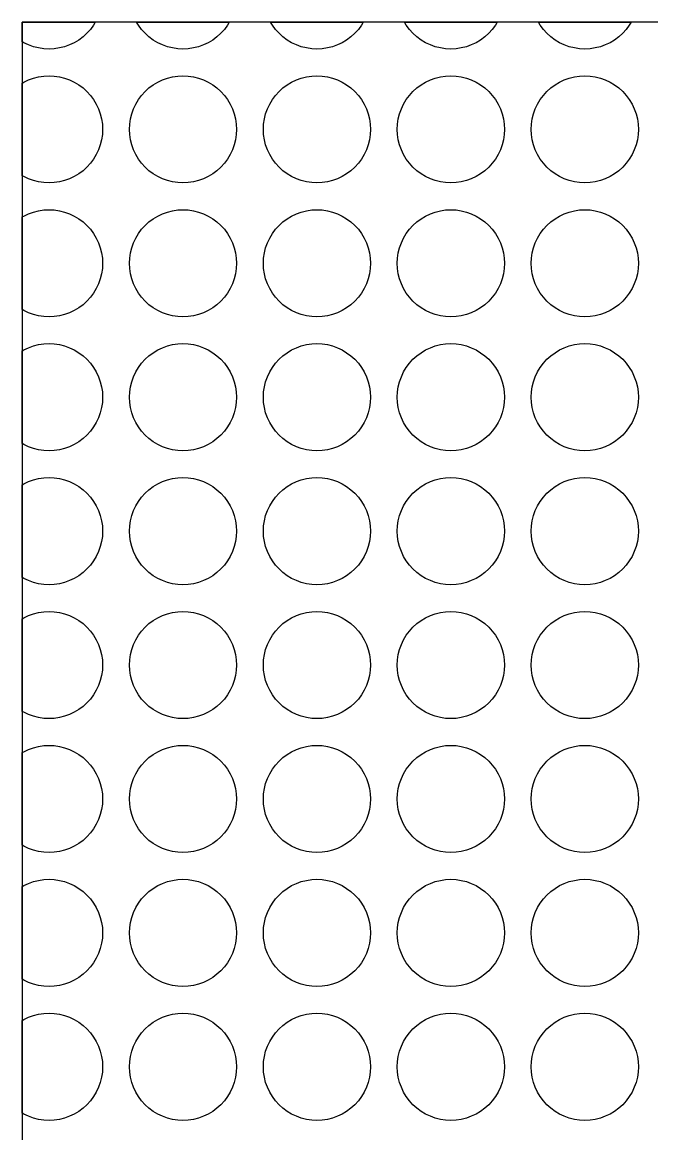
# Model space of a CAD drawing. Header units: millimetres. Extents: x 417.4 to 443.4, y -339.8 to -259.8.
# Drawn here: x 417.39 to 429.14, y -280.58 to -259.83 of the extents above; entities that cross this region are included whole.
import ezdxf

# ---------------------------------------------------------------- set-up
doc = ezdxf.new("R2010")
doc.units = ezdxf.units.MM
doc.layers.add('background', color=7, linetype='Continuous')
doc.layers.add('outline', color=3, linetype='Continuous')

msp = doc.modelspace()

# ---------------------------------------------------------------- linework, layer by layer
at = {"layer": 'background'}
for points in [[(417.387, -259.83), (418.751, -259.83), (418.718, -259.886), (418.66, -259.964), (418.594, -260.037), (418.521, -260.103), (418.442, -260.162), (418.358, -260.212), (418.269, -260.254), (418.177, -260.287), (418.082, -260.311), (417.985, -260.325), (417.887, -260.33), (417.789, -260.325), (417.692, -260.311), (417.596, -260.287), (417.504, -260.254), (417.415, -260.212), (417.387, -260.195)], [(421.251, -259.83), (421.218, -259.886), (421.16, -259.964), (421.094, -260.037), (421.021, -260.103), (420.942, -260.162), (420.858, -260.212), (420.769, -260.254), (420.677, -260.287), (420.582, -260.311), (420.485, -260.325), (420.387, -260.33), (420.289, -260.325), (420.192, -260.311), (420.096, -260.287), (420.004, -260.254), (419.915, -260.212), (419.831, -260.162), (419.752, -260.103), (419.68, -260.037), (419.614, -259.964), (419.555, -259.886), (419.522, -259.83)], [(423.751, -259.83), (423.718, -259.886), (423.66, -259.964), (423.594, -260.037), (423.521, -260.103), (423.442, -260.162), (423.358, -260.212), (423.269, -260.254), (423.177, -260.287), (423.082, -260.311), (422.985, -260.325), (422.887, -260.33), (422.789, -260.325), (422.692, -260.311), (422.596, -260.287), (422.504, -260.254), (422.415, -260.212), (422.331, -260.162), (422.252, -260.103), (422.18, -260.037), (422.114, -259.964), (422.055, -259.886), (422.022, -259.83)], [(426.251, -259.83), (426.218, -259.886), (426.16, -259.964), (426.094, -260.037), (426.021, -260.103), (425.942, -260.162), (425.858, -260.212), (425.769, -260.254), (425.677, -260.287), (425.582, -260.311), (425.485, -260.325), (425.387, -260.33), (425.289, -260.325), (425.192, -260.311), (425.096, -260.287), (425.004, -260.254), (424.915, -260.212), (424.831, -260.162), (424.752, -260.103), (424.68, -260.037), (424.614, -259.964), (424.555, -259.886), (424.522, -259.83)], [(428.751, -259.83), (428.718, -259.886), (428.66, -259.964), (428.594, -260.037), (428.521, -260.103), (428.442, -260.162), (428.358, -260.212), (428.269, -260.254), (428.177, -260.287), (428.082, -260.311), (427.985, -260.325), (427.887, -260.33), (427.789, -260.325), (427.692, -260.311), (427.596, -260.287), (427.504, -260.254), (427.415, -260.212), (427.331, -260.162), (427.252, -260.103), (427.18, -260.037), (427.114, -259.964), (427.055, -259.886), (427.022, -259.83)], [(417.387, -260.965), (417.415, -260.948), (417.504, -260.906), (417.596, -260.873), (417.692, -260.849), (417.789, -260.835), (417.887, -260.83), (417.985, -260.835), (418.082, -260.849), (418.177, -260.873), (418.269, -260.906), (418.358, -260.948), (418.442, -260.999), (418.521, -261.057), (418.594, -261.123), (418.66, -261.196), (418.718, -261.275), (418.769, -261.359), (418.811, -261.447), (418.844, -261.54), (418.868, -261.635), (418.882, -261.732), (418.887, -261.83), (418.882, -261.928), (418.868, -262.025), (418.844, -262.12), (418.811, -262.213), (418.769, -262.301), (418.718, -262.386), (418.66, -262.464), (418.594, -262.537), (418.521, -262.603), (418.442, -262.662), (418.358, -262.712), (418.269, -262.754), (418.177, -262.787), (418.082, -262.811), (417.985, -262.825), (417.887, -262.83), (417.789, -262.825), (417.692, -262.811), (417.596, -262.787), (417.504, -262.754), (417.415, -262.712), (417.387, -262.695)], [(421.387, -261.83), (421.382, -261.928), (421.368, -262.025), (421.344, -262.12), (421.311, -262.213), (421.269, -262.301), (421.218, -262.386), (421.16, -262.464), (421.094, -262.537), (421.021, -262.603), (420.942, -262.662), (420.858, -262.712), (420.769, -262.754), (420.677, -262.787), (420.582, -262.811), (420.485, -262.825), (420.387, -262.83), (420.289, -262.825), (420.192, -262.811), (420.096, -262.787), (420.004, -262.754), (419.915, -262.712), (419.831, -262.662), (419.752, -262.603), (419.68, -262.537), (419.614, -262.464), (419.555, -262.386), (419.505, -262.301), (419.463, -262.213), (419.43, -262.12), (419.406, -262.025), (419.392, -261.928), (419.387, -261.83), (419.392, -261.732), (419.406, -261.635), (419.43, -261.54), (419.463, -261.447), (419.505, -261.359), (419.555, -261.275), (419.614, -261.196), (419.68, -261.123), (419.752, -261.057), (419.831, -260.999), (419.915, -260.948), (420.004, -260.906), (420.096, -260.873), (420.192, -260.849), (420.289, -260.835), (420.387, -260.83), (420.485, -260.835), (420.582, -260.849), (420.677, -260.873), (420.769, -260.906), (420.858, -260.948), (420.942, -260.999), (421.021, -261.057), (421.094, -261.123), (421.16, -261.196), (421.218, -261.275), (421.269, -261.359), (421.311, -261.447), (421.344, -261.54), (421.368, -261.635), (421.382, -261.732)], [(423.887, -261.83), (423.882, -261.928), (423.868, -262.025), (423.844, -262.12), (423.811, -262.213), (423.769, -262.301), (423.718, -262.386), (423.66, -262.464), (423.594, -262.537), (423.521, -262.603), (423.442, -262.662), (423.358, -262.712), (423.269, -262.754), (423.177, -262.787), (423.082, -262.811), (422.985, -262.825), (422.887, -262.83), (422.789, -262.825), (422.692, -262.811), (422.596, -262.787), (422.504, -262.754), (422.415, -262.712), (422.331, -262.662), (422.252, -262.603), (422.18, -262.537), (422.114, -262.464), (422.055, -262.386), (422.005, -262.301), (421.963, -262.213), (421.93, -262.12), (421.906, -262.025), (421.892, -261.928), (421.887, -261.83), (421.892, -261.732), (421.906, -261.635), (421.93, -261.54), (421.963, -261.447), (422.005, -261.359), (422.055, -261.275), (422.114, -261.196), (422.18, -261.123), (422.252, -261.057), (422.331, -260.999), (422.415, -260.948), (422.504, -260.906), (422.596, -260.873), (422.692, -260.849), (422.789, -260.835), (422.887, -260.83), (422.985, -260.835), (423.082, -260.849), (423.177, -260.873), (423.269, -260.906), (423.358, -260.948), (423.442, -260.999), (423.521, -261.057), (423.594, -261.123), (423.66, -261.196), (423.718, -261.275), (423.769, -261.359), (423.811, -261.447), (423.844, -261.54), (423.868, -261.635), (423.882, -261.732)], [(426.387, -261.83), (426.382, -261.928), (426.368, -262.025), (426.344, -262.12), (426.311, -262.213), (426.269, -262.301), (426.218, -262.386), (426.16, -262.464), (426.094, -262.537), (426.021, -262.603), (425.942, -262.662), (425.858, -262.712), (425.769, -262.754), (425.677, -262.787), (425.582, -262.811), (425.485, -262.825), (425.387, -262.83), (425.289, -262.825), (425.192, -262.811), (425.096, -262.787), (425.004, -262.754), (424.915, -262.712), (424.831, -262.662), (424.752, -262.603), (424.68, -262.537), (424.614, -262.464), (424.555, -262.386), (424.505, -262.301), (424.463, -262.213), (424.43, -262.12), (424.406, -262.025), (424.392, -261.928), (424.387, -261.83), (424.392, -261.732), (424.406, -261.635), (424.43, -261.54), (424.463, -261.447), (424.505, -261.359), (424.555, -261.275), (424.614, -261.196), (424.68, -261.123), (424.752, -261.057), (424.831, -260.999), (424.915, -260.948), (425.004, -260.906), (425.096, -260.873), (425.192, -260.849), (425.289, -260.835), (425.387, -260.83), (425.485, -260.835), (425.582, -260.849), (425.677, -260.873), (425.769, -260.906), (425.858, -260.948), (425.942, -260.999), (426.021, -261.057), (426.094, -261.123), (426.16, -261.196), (426.218, -261.275), (426.269, -261.359), (426.311, -261.447), (426.344, -261.54), (426.368, -261.635), (426.382, -261.732)], [(428.887, -261.83), (428.882, -261.928), (428.868, -262.025), (428.844, -262.12), (428.811, -262.213), (428.769, -262.301), (428.718, -262.386), (428.66, -262.464), (428.594, -262.537), (428.521, -262.603), (428.442, -262.662), (428.358, -262.712), (428.269, -262.754), (428.177, -262.787), (428.082, -262.811), (427.985, -262.825), (427.887, -262.83), (427.789, -262.825), (427.692, -262.811), (427.596, -262.787), (427.504, -262.754), (427.415, -262.712), (427.331, -262.662), (427.252, -262.603), (427.18, -262.537), (427.114, -262.464), (427.055, -262.386), (427.005, -262.301), (426.963, -262.213), (426.93, -262.12), (426.906, -262.025), (426.892, -261.928), (426.887, -261.83), (426.892, -261.732), (426.906, -261.635), (426.93, -261.54), (426.963, -261.447), (427.005, -261.359), (427.055, -261.275), (427.114, -261.196), (427.18, -261.123), (427.252, -261.057), (427.331, -260.999), (427.415, -260.948), (427.504, -260.906), (427.596, -260.873), (427.692, -260.849), (427.789, -260.835), (427.887, -260.83), (427.985, -260.835), (428.082, -260.849), (428.177, -260.873), (428.269, -260.906), (428.358, -260.948), (428.442, -260.999), (428.521, -261.057), (428.594, -261.123), (428.66, -261.196), (428.718, -261.275), (428.769, -261.359), (428.811, -261.447), (428.844, -261.54), (428.868, -261.635), (428.882, -261.732)], [(417.387, -263.465), (417.415, -263.448), (417.504, -263.406), (417.596, -263.373), (417.692, -263.349), (417.789, -263.335), (417.887, -263.33), (417.985, -263.335), (418.082, -263.349), (418.177, -263.373), (418.269, -263.406), (418.358, -263.448), (418.442, -263.499), (418.521, -263.557), (418.594, -263.623), (418.66, -263.696), (418.718, -263.775), (418.769, -263.859), (418.811, -263.947), (418.844, -264.04), (418.868, -264.135), (418.882, -264.232), (418.887, -264.33), (418.882, -264.428), (418.868, -264.525), (418.844, -264.62), (418.811, -264.713), (418.769, -264.801), (418.718, -264.886), (418.66, -264.964), (418.594, -265.037), (418.521, -265.103), (418.442, -265.162), (418.358, -265.212), (418.269, -265.254), (418.177, -265.287), (418.082, -265.311), (417.985, -265.325), (417.887, -265.33), (417.789, -265.325), (417.692, -265.311), (417.596, -265.287), (417.504, -265.254), (417.415, -265.212), (417.387, -265.195)], [(421.387, -264.33), (421.382, -264.428), (421.368, -264.525), (421.344, -264.62), (421.311, -264.713), (421.269, -264.801), (421.218, -264.886), (421.16, -264.964), (421.094, -265.037), (421.021, -265.103), (420.942, -265.162), (420.858, -265.212), (420.769, -265.254), (420.677, -265.287), (420.582, -265.311), (420.485, -265.325), (420.387, -265.33), (420.289, -265.325), (420.192, -265.311), (420.096, -265.287), (420.004, -265.254), (419.915, -265.212), (419.831, -265.162), (419.752, -265.103), (419.68, -265.037), (419.614, -264.964), (419.555, -264.886), (419.505, -264.801), (419.463, -264.713), (419.43, -264.62), (419.406, -264.525), (419.392, -264.428), (419.387, -264.33), (419.392, -264.232), (419.406, -264.135), (419.43, -264.04), (419.463, -263.947), (419.505, -263.859), (419.555, -263.775), (419.614, -263.696), (419.68, -263.623), (419.752, -263.557), (419.831, -263.499), (419.915, -263.448), (420.004, -263.406), (420.096, -263.373), (420.192, -263.349), (420.289, -263.335), (420.387, -263.33), (420.485, -263.335), (420.582, -263.349), (420.677, -263.373), (420.769, -263.406), (420.858, -263.448), (420.942, -263.499), (421.021, -263.557), (421.094, -263.623), (421.16, -263.696), (421.218, -263.775), (421.269, -263.859), (421.311, -263.947), (421.344, -264.04), (421.368, -264.135), (421.382, -264.232)], [(423.887, -264.33), (423.882, -264.428), (423.868, -264.525), (423.844, -264.62), (423.811, -264.713), (423.769, -264.801), (423.718, -264.886), (423.66, -264.964), (423.594, -265.037), (423.521, -265.103), (423.442, -265.162), (423.358, -265.212), (423.269, -265.254), (423.177, -265.287), (423.082, -265.311), (422.985, -265.325), (422.887, -265.33), (422.789, -265.325), (422.692, -265.311), (422.596, -265.287), (422.504, -265.254), (422.415, -265.212), (422.331, -265.162), (422.252, -265.103), (422.18, -265.037), (422.114, -264.964), (422.055, -264.886), (422.005, -264.801), (421.963, -264.713), (421.93, -264.62), (421.906, -264.525), (421.892, -264.428), (421.887, -264.33), (421.892, -264.232), (421.906, -264.135), (421.93, -264.04), (421.963, -263.947), (422.005, -263.859), (422.055, -263.775), (422.114, -263.696), (422.18, -263.623), (422.252, -263.557), (422.331, -263.499), (422.415, -263.448), (422.504, -263.406), (422.596, -263.373), (422.692, -263.349), (422.789, -263.335), (422.887, -263.33), (422.985, -263.335), (423.082, -263.349), (423.177, -263.373), (423.269, -263.406), (423.358, -263.448), (423.442, -263.499), (423.521, -263.557), (423.594, -263.623), (423.66, -263.696), (423.718, -263.775), (423.769, -263.859), (423.811, -263.947), (423.844, -264.04), (423.868, -264.135), (423.882, -264.232)], [(426.387, -264.33), (426.382, -264.428), (426.368, -264.525), (426.344, -264.62), (426.311, -264.713), (426.269, -264.801), (426.218, -264.886), (426.16, -264.964), (426.094, -265.037), (426.021, -265.103), (425.942, -265.162), (425.858, -265.212), (425.769, -265.254), (425.677, -265.287), (425.582, -265.311), (425.485, -265.325), (425.387, -265.33), (425.289, -265.325), (425.192, -265.311), (425.096, -265.287), (425.004, -265.254), (424.915, -265.212), (424.831, -265.162), (424.752, -265.103), (424.68, -265.037), (424.614, -264.964), (424.555, -264.886), (424.505, -264.801), (424.463, -264.713), (424.43, -264.62), (424.406, -264.525), (424.392, -264.428), (424.387, -264.33), (424.392, -264.232), (424.406, -264.135), (424.43, -264.04), (424.463, -263.947), (424.505, -263.859), (424.555, -263.775), (424.614, -263.696), (424.68, -263.623), (424.752, -263.557), (424.831, -263.499), (424.915, -263.448), (425.004, -263.406), (425.096, -263.373), (425.192, -263.349), (425.289, -263.335), (425.387, -263.33), (425.485, -263.335), (425.582, -263.349), (425.677, -263.373), (425.769, -263.406), (425.858, -263.448), (425.942, -263.499), (426.021, -263.557), (426.094, -263.623), (426.16, -263.696), (426.218, -263.775), (426.269, -263.859), (426.311, -263.947), (426.344, -264.04), (426.368, -264.135), (426.382, -264.232)], [(428.887, -264.33), (428.882, -264.428), (428.868, -264.525), (428.844, -264.62), (428.811, -264.713), (428.769, -264.801), (428.718, -264.886), (428.66, -264.964), (428.594, -265.037), (428.521, -265.103), (428.442, -265.162), (428.358, -265.212), (428.269, -265.254), (428.177, -265.287), (428.082, -265.311), (427.985, -265.325), (427.887, -265.33), (427.789, -265.325), (427.692, -265.311), (427.596, -265.287), (427.504, -265.254), (427.415, -265.212), (427.331, -265.162), (427.252, -265.103), (427.18, -265.037), (427.114, -264.964), (427.055, -264.886), (427.005, -264.801), (426.963, -264.713), (426.93, -264.62), (426.906, -264.525), (426.892, -264.428), (426.887, -264.33), (426.892, -264.232), (426.906, -264.135), (426.93, -264.04), (426.963, -263.947), (427.005, -263.859), (427.055, -263.775), (427.114, -263.696), (427.18, -263.623), (427.252, -263.557), (427.331, -263.499), (427.415, -263.448), (427.504, -263.406), (427.596, -263.373), (427.692, -263.349), (427.789, -263.335), (427.887, -263.33), (427.985, -263.335), (428.082, -263.349), (428.177, -263.373), (428.269, -263.406), (428.358, -263.448), (428.442, -263.499), (428.521, -263.557), (428.594, -263.623), (428.66, -263.696), (428.718, -263.775), (428.769, -263.859), (428.811, -263.947), (428.844, -264.04), (428.868, -264.135), (428.882, -264.232)], [(417.387, -265.965), (417.415, -265.948), (417.504, -265.906), (417.596, -265.873), (417.692, -265.849), (417.789, -265.835), (417.887, -265.83), (417.985, -265.835), (418.082, -265.849), (418.177, -265.873), (418.269, -265.906), (418.358, -265.948), (418.442, -265.999), (418.521, -266.057), (418.594, -266.123), (418.66, -266.196), (418.718, -266.275), (418.769, -266.359), (418.811, -266.447), (418.844, -266.54), (418.868, -266.635), (418.882, -266.732), (418.887, -266.83), (418.882, -266.928), (418.868, -267.025), (418.844, -267.12), (418.811, -267.213), (418.769, -267.301), (418.718, -267.386), (418.66, -267.464), (418.594, -267.537), (418.521, -267.603), (418.442, -267.662), (418.358, -267.712), (418.269, -267.754), (418.177, -267.787), (418.082, -267.811), (417.985, -267.825), (417.887, -267.83), (417.789, -267.825), (417.692, -267.811), (417.596, -267.787), (417.504, -267.754), (417.415, -267.712), (417.387, -267.695)], [(421.387, -266.83), (421.382, -266.928), (421.368, -267.025), (421.344, -267.12), (421.311, -267.213), (421.269, -267.301), (421.218, -267.386), (421.16, -267.464), (421.094, -267.537), (421.021, -267.603), (420.942, -267.662), (420.858, -267.712), (420.769, -267.754), (420.677, -267.787), (420.582, -267.811), (420.485, -267.825), (420.387, -267.83), (420.289, -267.825), (420.192, -267.811), (420.096, -267.787), (420.004, -267.754), (419.915, -267.712), (419.831, -267.662), (419.752, -267.603), (419.68, -267.537), (419.614, -267.464), (419.555, -267.386), (419.505, -267.301), (419.463, -267.213), (419.43, -267.12), (419.406, -267.025), (419.392, -266.928), (419.387, -266.83), (419.392, -266.732), (419.406, -266.635), (419.43, -266.54), (419.463, -266.447), (419.505, -266.359), (419.555, -266.275), (419.614, -266.196), (419.68, -266.123), (419.752, -266.057), (419.831, -265.999), (419.915, -265.948), (420.004, -265.906), (420.096, -265.873), (420.192, -265.849), (420.289, -265.835), (420.387, -265.83), (420.485, -265.835), (420.582, -265.849), (420.677, -265.873), (420.769, -265.906), (420.858, -265.948), (420.942, -265.999), (421.021, -266.057), (421.094, -266.123), (421.16, -266.196), (421.218, -266.275), (421.269, -266.359), (421.311, -266.447), (421.344, -266.54), (421.368, -266.635), (421.382, -266.732)], [(423.887, -266.83), (423.882, -266.928), (423.868, -267.025), (423.844, -267.12), (423.811, -267.213), (423.769, -267.301), (423.718, -267.386), (423.66, -267.464), (423.594, -267.537), (423.521, -267.603), (423.442, -267.662), (423.358, -267.712), (423.269, -267.754), (423.177, -267.787), (423.082, -267.811), (422.985, -267.825), (422.887, -267.83), (422.789, -267.825), (422.692, -267.811), (422.596, -267.787), (422.504, -267.754), (422.415, -267.712), (422.331, -267.662), (422.252, -267.603), (422.18, -267.537), (422.114, -267.464), (422.055, -267.386), (422.005, -267.301), (421.963, -267.213), (421.93, -267.12), (421.906, -267.025), (421.892, -266.928), (421.887, -266.83), (421.892, -266.732), (421.906, -266.635), (421.93, -266.54), (421.963, -266.447), (422.005, -266.359), (422.055, -266.275), (422.114, -266.196), (422.18, -266.123), (422.252, -266.057), (422.331, -265.999), (422.415, -265.948), (422.504, -265.906), (422.596, -265.873), (422.692, -265.849), (422.789, -265.835), (422.887, -265.83), (422.985, -265.835), (423.082, -265.849), (423.177, -265.873), (423.269, -265.906), (423.358, -265.948), (423.442, -265.999), (423.521, -266.057), (423.594, -266.123), (423.66, -266.196), (423.718, -266.275), (423.769, -266.359), (423.811, -266.447), (423.844, -266.54), (423.868, -266.635), (423.882, -266.732)], [(426.387, -266.83), (426.382, -266.928), (426.368, -267.025), (426.344, -267.12), (426.311, -267.213), (426.269, -267.301), (426.218, -267.386), (426.16, -267.464), (426.094, -267.537), (426.021, -267.603), (425.942, -267.662), (425.858, -267.712), (425.769, -267.754), (425.677, -267.787), (425.582, -267.811), (425.485, -267.825), (425.387, -267.83), (425.289, -267.825), (425.192, -267.811), (425.096, -267.787), (425.004, -267.754), (424.915, -267.712), (424.831, -267.662), (424.752, -267.603), (424.68, -267.537), (424.614, -267.464), (424.555, -267.386), (424.505, -267.301), (424.463, -267.213), (424.43, -267.12), (424.406, -267.025), (424.392, -266.928), (424.387, -266.83), (424.392, -266.732), (424.406, -266.635), (424.43, -266.54), (424.463, -266.447), (424.505, -266.359), (424.555, -266.275), (424.614, -266.196), (424.68, -266.123), (424.752, -266.057), (424.831, -265.999), (424.915, -265.948), (425.004, -265.906), (425.096, -265.873), (425.192, -265.849), (425.289, -265.835), (425.387, -265.83), (425.485, -265.835), (425.582, -265.849), (425.677, -265.873), (425.769, -265.906), (425.858, -265.948), (425.942, -265.999), (426.021, -266.057), (426.094, -266.123), (426.16, -266.196), (426.218, -266.275), (426.269, -266.359), (426.311, -266.447), (426.344, -266.54), (426.368, -266.635), (426.382, -266.732)], [(428.887, -266.83), (428.882, -266.928), (428.868, -267.025), (428.844, -267.12), (428.811, -267.213), (428.769, -267.301), (428.718, -267.386), (428.66, -267.464), (428.594, -267.537), (428.521, -267.603), (428.442, -267.662), (428.358, -267.712), (428.269, -267.754), (428.177, -267.787), (428.082, -267.811), (427.985, -267.825), (427.887, -267.83), (427.789, -267.825), (427.692, -267.811), (427.596, -267.787), (427.504, -267.754), (427.415, -267.712), (427.331, -267.662), (427.252, -267.603), (427.18, -267.537), (427.114, -267.464), (427.055, -267.386), (427.005, -267.301), (426.963, -267.213), (426.93, -267.12), (426.906, -267.025), (426.892, -266.928), (426.887, -266.83), (426.892, -266.732), (426.906, -266.635), (426.93, -266.54), (426.963, -266.447), (427.005, -266.359), (427.055, -266.275), (427.114, -266.196), (427.18, -266.123), (427.252, -266.057), (427.331, -265.999), (427.415, -265.948), (427.504, -265.906), (427.596, -265.873), (427.692, -265.849), (427.789, -265.835), (427.887, -265.83), (427.985, -265.835), (428.082, -265.849), (428.177, -265.873), (428.269, -265.906), (428.358, -265.948), (428.442, -265.999), (428.521, -266.057), (428.594, -266.123), (428.66, -266.196), (428.718, -266.275), (428.769, -266.359), (428.811, -266.447), (428.844, -266.54), (428.868, -266.635), (428.882, -266.732)], [(417.387, -268.465), (417.415, -268.448), (417.504, -268.406), (417.596, -268.373), (417.692, -268.349), (417.789, -268.335), (417.887, -268.33), (417.985, -268.335), (418.082, -268.349), (418.177, -268.373), (418.269, -268.406), (418.358, -268.448), (418.442, -268.499), (418.521, -268.557), (418.594, -268.623), (418.66, -268.696), (418.718, -268.775), (418.769, -268.859), (418.811, -268.947), (418.844, -269.04), (418.868, -269.135), (418.882, -269.232), (418.887, -269.33), (418.882, -269.428), (418.868, -269.525), (418.844, -269.62), (418.811, -269.713), (418.769, -269.801), (418.718, -269.886), (418.66, -269.964), (418.594, -270.037), (418.521, -270.103), (418.442, -270.162), (418.358, -270.212), (418.269, -270.254), (418.177, -270.287), (418.082, -270.311), (417.985, -270.325), (417.887, -270.33), (417.789, -270.325), (417.692, -270.311), (417.596, -270.287), (417.504, -270.254), (417.415, -270.212), (417.387, -270.195)], [(421.387, -269.33), (421.382, -269.428), (421.368, -269.525), (421.344, -269.62), (421.311, -269.713), (421.269, -269.801), (421.218, -269.886), (421.16, -269.964), (421.094, -270.037), (421.021, -270.103), (420.942, -270.162), (420.858, -270.212), (420.769, -270.254), (420.677, -270.287), (420.582, -270.311), (420.485, -270.325), (420.387, -270.33), (420.289, -270.325), (420.192, -270.311), (420.096, -270.287), (420.004, -270.254), (419.915, -270.212), (419.831, -270.162), (419.752, -270.103), (419.68, -270.037), (419.614, -269.964), (419.555, -269.886), (419.505, -269.801), (419.463, -269.713), (419.43, -269.62), (419.406, -269.525), (419.392, -269.428), (419.387, -269.33), (419.392, -269.232), (419.406, -269.135), (419.43, -269.04), (419.463, -268.947), (419.505, -268.859), (419.555, -268.775), (419.614, -268.696), (419.68, -268.623), (419.752, -268.557), (419.831, -268.499), (419.915, -268.448), (420.004, -268.406), (420.096, -268.373), (420.192, -268.349), (420.289, -268.335), (420.387, -268.33), (420.485, -268.335), (420.582, -268.349), (420.677, -268.373), (420.769, -268.406), (420.858, -268.448), (420.942, -268.499), (421.021, -268.557), (421.094, -268.623), (421.16, -268.696), (421.218, -268.775), (421.269, -268.859), (421.311, -268.947), (421.344, -269.04), (421.368, -269.135), (421.382, -269.232)], [(423.887, -269.33), (423.882, -269.428), (423.868, -269.525), (423.844, -269.62), (423.811, -269.713), (423.769, -269.801), (423.718, -269.886), (423.66, -269.964), (423.594, -270.037), (423.521, -270.103), (423.442, -270.162), (423.358, -270.212), (423.269, -270.254), (423.177, -270.287), (423.082, -270.311), (422.985, -270.325), (422.887, -270.33), (422.789, -270.325), (422.692, -270.311), (422.596, -270.287), (422.504, -270.254), (422.415, -270.212), (422.331, -270.162), (422.252, -270.103), (422.18, -270.037), (422.114, -269.964), (422.055, -269.886), (422.005, -269.801), (421.963, -269.713), (421.93, -269.62), (421.906, -269.525), (421.892, -269.428), (421.887, -269.33), (421.892, -269.232), (421.906, -269.135), (421.93, -269.04), (421.963, -268.947), (422.005, -268.859), (422.055, -268.775), (422.114, -268.696), (422.18, -268.623), (422.252, -268.557), (422.331, -268.499), (422.415, -268.448), (422.504, -268.406), (422.596, -268.373), (422.692, -268.349), (422.789, -268.335), (422.887, -268.33), (422.985, -268.335), (423.082, -268.349), (423.177, -268.373), (423.269, -268.406), (423.358, -268.448), (423.442, -268.499), (423.521, -268.557), (423.594, -268.623), (423.66, -268.696), (423.718, -268.775), (423.769, -268.859), (423.811, -268.947), (423.844, -269.04), (423.868, -269.135), (423.882, -269.232)], [(426.387, -269.33), (426.382, -269.428), (426.368, -269.525), (426.344, -269.62), (426.311, -269.713), (426.269, -269.801), (426.218, -269.886), (426.16, -269.964), (426.094, -270.037), (426.021, -270.103), (425.942, -270.162), (425.858, -270.212), (425.769, -270.254), (425.677, -270.287), (425.582, -270.311), (425.485, -270.325), (425.387, -270.33), (425.289, -270.325), (425.192, -270.311), (425.096, -270.287), (425.004, -270.254), (424.915, -270.212), (424.831, -270.162), (424.752, -270.103), (424.68, -270.037), (424.614, -269.964), (424.555, -269.886), (424.505, -269.801), (424.463, -269.713), (424.43, -269.62), (424.406, -269.525), (424.392, -269.428), (424.387, -269.33), (424.392, -269.232), (424.406, -269.135), (424.43, -269.04), (424.463, -268.947), (424.505, -268.859), (424.555, -268.775), (424.614, -268.696), (424.68, -268.623), (424.752, -268.557), (424.831, -268.499), (424.915, -268.448), (425.004, -268.406), (425.096, -268.373), (425.192, -268.349), (425.289, -268.335), (425.387, -268.33), (425.485, -268.335), (425.582, -268.349), (425.677, -268.373), (425.769, -268.406), (425.858, -268.448), (425.942, -268.499), (426.021, -268.557), (426.094, -268.623), (426.16, -268.696), (426.218, -268.775), (426.269, -268.859), (426.311, -268.947), (426.344, -269.04), (426.368, -269.135), (426.382, -269.232)], [(428.887, -269.33), (428.882, -269.428), (428.868, -269.525), (428.844, -269.62), (428.811, -269.713), (428.769, -269.801), (428.718, -269.886), (428.66, -269.964), (428.594, -270.037), (428.521, -270.103), (428.442, -270.162), (428.358, -270.212), (428.269, -270.254), (428.177, -270.287), (428.082, -270.311), (427.985, -270.325), (427.887, -270.33), (427.789, -270.325), (427.692, -270.311), (427.596, -270.287), (427.504, -270.254), (427.415, -270.212), (427.331, -270.162), (427.252, -270.103), (427.18, -270.037), (427.114, -269.964), (427.055, -269.886), (427.005, -269.801), (426.963, -269.713), (426.93, -269.62), (426.906, -269.525), (426.892, -269.428), (426.887, -269.33), (426.892, -269.232), (426.906, -269.135), (426.93, -269.04), (426.963, -268.947), (427.005, -268.859), (427.055, -268.775), (427.114, -268.696), (427.18, -268.623), (427.252, -268.557), (427.331, -268.499), (427.415, -268.448), (427.504, -268.406), (427.596, -268.373), (427.692, -268.349), (427.789, -268.335), (427.887, -268.33), (427.985, -268.335), (428.082, -268.349), (428.177, -268.373), (428.269, -268.406), (428.358, -268.448), (428.442, -268.499), (428.521, -268.557), (428.594, -268.623), (428.66, -268.696), (428.718, -268.775), (428.769, -268.859), (428.811, -268.947), (428.844, -269.04), (428.868, -269.135), (428.882, -269.232)], [(417.387, -270.965), (417.415, -270.948), (417.504, -270.906), (417.596, -270.873), (417.692, -270.849), (417.789, -270.835), (417.887, -270.83), (417.985, -270.835), (418.082, -270.849), (418.177, -270.873), (418.269, -270.906), (418.358, -270.948), (418.442, -270.999), (418.521, -271.057), (418.594, -271.123), (418.66, -271.196), (418.718, -271.275), (418.769, -271.359), (418.811, -271.447), (418.844, -271.54), (418.868, -271.635), (418.882, -271.732), (418.887, -271.83), (418.882, -271.928), (418.868, -272.025), (418.844, -272.12), (418.811, -272.213), (418.769, -272.301), (418.718, -272.386), (418.66, -272.464), (418.594, -272.537), (418.521, -272.603), (418.442, -272.662), (418.358, -272.712), (418.269, -272.754), (418.177, -272.787), (418.082, -272.811), (417.985, -272.825), (417.887, -272.83), (417.789, -272.825), (417.692, -272.811), (417.596, -272.787), (417.504, -272.754), (417.415, -272.712), (417.387, -272.695)], [(421.387, -271.83), (421.382, -271.928), (421.368, -272.025), (421.344, -272.12), (421.311, -272.213), (421.269, -272.301), (421.218, -272.386), (421.16, -272.464), (421.094, -272.537), (421.021, -272.603), (420.942, -272.662), (420.858, -272.712), (420.769, -272.754), (420.677, -272.787), (420.582, -272.811), (420.485, -272.825), (420.387, -272.83), (420.289, -272.825), (420.192, -272.811), (420.096, -272.787), (420.004, -272.754), (419.915, -272.712), (419.831, -272.662), (419.752, -272.603), (419.68, -272.537), (419.614, -272.464), (419.555, -272.386), (419.505, -272.301), (419.463, -272.213), (419.43, -272.12), (419.406, -272.025), (419.392, -271.928), (419.387, -271.83), (419.392, -271.732), (419.406, -271.635), (419.43, -271.54), (419.463, -271.447), (419.505, -271.359), (419.555, -271.275), (419.614, -271.196), (419.68, -271.123), (419.752, -271.057), (419.831, -270.999), (419.915, -270.948), (420.004, -270.906), (420.096, -270.873), (420.192, -270.849), (420.289, -270.835), (420.387, -270.83), (420.485, -270.835), (420.582, -270.849), (420.677, -270.873), (420.769, -270.906), (420.858, -270.948), (420.942, -270.999), (421.021, -271.057), (421.094, -271.123), (421.16, -271.196), (421.218, -271.275), (421.269, -271.359), (421.311, -271.447), (421.344, -271.54), (421.368, -271.635), (421.382, -271.732)], [(423.887, -271.83), (423.882, -271.928), (423.868, -272.025), (423.844, -272.12), (423.811, -272.213), (423.769, -272.301), (423.718, -272.386), (423.66, -272.464), (423.594, -272.537), (423.521, -272.603), (423.442, -272.662), (423.358, -272.712), (423.269, -272.754), (423.177, -272.787), (423.082, -272.811), (422.985, -272.825), (422.887, -272.83), (422.789, -272.825), (422.692, -272.811), (422.596, -272.787), (422.504, -272.754), (422.415, -272.712), (422.331, -272.662), (422.252, -272.603), (422.18, -272.537), (422.114, -272.464), (422.055, -272.386), (422.005, -272.301), (421.963, -272.213), (421.93, -272.12), (421.906, -272.025), (421.892, -271.928), (421.887, -271.83), (421.892, -271.732), (421.906, -271.635), (421.93, -271.54), (421.963, -271.447), (422.005, -271.359), (422.055, -271.275), (422.114, -271.196), (422.18, -271.123), (422.252, -271.057), (422.331, -270.999), (422.415, -270.948), (422.504, -270.906), (422.596, -270.873), (422.692, -270.849), (422.789, -270.835), (422.887, -270.83), (422.985, -270.835), (423.082, -270.849), (423.177, -270.873), (423.269, -270.906), (423.358, -270.948), (423.442, -270.999), (423.521, -271.057), (423.594, -271.123), (423.66, -271.196), (423.718, -271.275), (423.769, -271.359), (423.811, -271.447), (423.844, -271.54), (423.868, -271.635), (423.882, -271.732)], [(426.387, -271.83), (426.382, -271.928), (426.368, -272.025), (426.344, -272.12), (426.311, -272.213), (426.269, -272.301), (426.218, -272.386), (426.16, -272.464), (426.094, -272.537), (426.021, -272.603), (425.942, -272.662), (425.858, -272.712), (425.769, -272.754), (425.677, -272.787), (425.582, -272.811), (425.485, -272.825), (425.387, -272.83), (425.289, -272.825), (425.192, -272.811), (425.096, -272.787), (425.004, -272.754), (424.915, -272.712), (424.831, -272.662), (424.752, -272.603), (424.68, -272.537), (424.614, -272.464), (424.555, -272.386), (424.505, -272.301), (424.463, -272.213), (424.43, -272.12), (424.406, -272.025), (424.392, -271.928), (424.387, -271.83), (424.392, -271.732), (424.406, -271.635), (424.43, -271.54), (424.463, -271.447), (424.505, -271.359), (424.555, -271.275), (424.614, -271.196), (424.68, -271.123), (424.752, -271.057), (424.831, -270.999), (424.915, -270.948), (425.004, -270.906), (425.096, -270.873), (425.192, -270.849), (425.289, -270.835), (425.387, -270.83), (425.485, -270.835), (425.582, -270.849), (425.677, -270.873), (425.769, -270.906), (425.858, -270.948), (425.942, -270.999), (426.021, -271.057), (426.094, -271.123), (426.16, -271.196), (426.218, -271.275), (426.269, -271.359), (426.311, -271.447), (426.344, -271.54), (426.368, -271.635), (426.382, -271.732)], [(428.887, -271.83), (428.882, -271.928), (428.868, -272.025), (428.844, -272.12), (428.811, -272.213), (428.769, -272.301), (428.718, -272.386), (428.66, -272.464), (428.594, -272.537), (428.521, -272.603), (428.442, -272.662), (428.358, -272.712), (428.269, -272.754), (428.177, -272.787), (428.082, -272.811), (427.985, -272.825), (427.887, -272.83), (427.789, -272.825), (427.692, -272.811), (427.596, -272.787), (427.504, -272.754), (427.415, -272.712), (427.331, -272.662), (427.252, -272.603), (427.18, -272.537), (427.114, -272.464), (427.055, -272.386), (427.005, -272.301), (426.963, -272.213), (426.93, -272.12), (426.906, -272.025), (426.892, -271.928), (426.887, -271.83), (426.892, -271.732), (426.906, -271.635), (426.93, -271.54), (426.963, -271.447), (427.005, -271.359), (427.055, -271.275), (427.114, -271.196), (427.18, -271.123), (427.252, -271.057), (427.331, -270.999), (427.415, -270.948), (427.504, -270.906), (427.596, -270.873), (427.692, -270.849), (427.789, -270.835), (427.887, -270.83), (427.985, -270.835), (428.082, -270.849), (428.177, -270.873), (428.269, -270.906), (428.358, -270.948), (428.442, -270.999), (428.521, -271.057), (428.594, -271.123), (428.66, -271.196), (428.718, -271.275), (428.769, -271.359), (428.811, -271.447), (428.844, -271.54), (428.868, -271.635), (428.882, -271.732)], [(417.387, -273.465), (417.415, -273.448), (417.504, -273.406), (417.596, -273.373), (417.692, -273.349), (417.789, -273.335), (417.887, -273.33), (417.985, -273.335), (418.082, -273.349), (418.177, -273.373), (418.269, -273.406), (418.358, -273.448), (418.442, -273.499), (418.521, -273.557), (418.594, -273.623), (418.66, -273.696), (418.718, -273.775), (418.769, -273.859), (418.811, -273.947), (418.844, -274.04), (418.868, -274.135), (418.882, -274.232), (418.887, -274.33), (418.882, -274.428), (418.868, -274.525), (418.844, -274.62), (418.811, -274.713), (418.769, -274.801), (418.718, -274.886), (418.66, -274.964), (418.594, -275.037), (418.521, -275.103), (418.442, -275.162), (418.358, -275.212), (418.269, -275.254), (418.177, -275.287), (418.082, -275.311), (417.985, -275.325), (417.887, -275.33), (417.789, -275.325), (417.692, -275.311), (417.596, -275.287), (417.504, -275.254), (417.415, -275.212), (417.387, -275.195)], [(421.387, -274.33), (421.382, -274.428), (421.368, -274.525), (421.344, -274.62), (421.311, -274.713), (421.269, -274.801), (421.218, -274.886), (421.16, -274.964), (421.094, -275.037), (421.021, -275.103), (420.942, -275.162), (420.858, -275.212), (420.769, -275.254), (420.677, -275.287), (420.582, -275.311), (420.485, -275.325), (420.387, -275.33), (420.289, -275.325), (420.192, -275.311), (420.096, -275.287), (420.004, -275.254), (419.915, -275.212), (419.831, -275.162), (419.752, -275.103), (419.68, -275.037), (419.614, -274.964), (419.555, -274.886), (419.505, -274.801), (419.463, -274.713), (419.43, -274.62), (419.406, -274.525), (419.392, -274.428), (419.387, -274.33), (419.392, -274.232), (419.406, -274.135), (419.43, -274.04), (419.463, -273.947), (419.505, -273.859), (419.555, -273.775), (419.614, -273.696), (419.68, -273.623), (419.752, -273.557), (419.831, -273.499), (419.915, -273.448), (420.004, -273.406), (420.096, -273.373), (420.192, -273.349), (420.289, -273.335), (420.387, -273.33), (420.485, -273.335), (420.582, -273.349), (420.677, -273.373), (420.769, -273.406), (420.858, -273.448), (420.942, -273.499), (421.021, -273.557), (421.094, -273.623), (421.16, -273.696), (421.218, -273.775), (421.269, -273.859), (421.311, -273.947), (421.344, -274.04), (421.368, -274.135), (421.382, -274.232)], [(423.887, -274.33), (423.882, -274.428), (423.868, -274.525), (423.844, -274.62), (423.811, -274.713), (423.769, -274.801), (423.718, -274.886), (423.66, -274.964), (423.594, -275.037), (423.521, -275.103), (423.442, -275.162), (423.358, -275.212), (423.269, -275.254), (423.177, -275.287), (423.082, -275.311), (422.985, -275.325), (422.887, -275.33), (422.789, -275.325), (422.692, -275.311), (422.596, -275.287), (422.504, -275.254), (422.415, -275.212), (422.331, -275.162), (422.252, -275.103), (422.18, -275.037), (422.114, -274.964), (422.055, -274.886), (422.005, -274.801), (421.963, -274.713), (421.93, -274.62), (421.906, -274.525), (421.892, -274.428), (421.887, -274.33), (421.892, -274.232), (421.906, -274.135), (421.93, -274.04), (421.963, -273.947), (422.005, -273.859), (422.055, -273.775), (422.114, -273.696), (422.18, -273.623), (422.252, -273.557), (422.331, -273.499), (422.415, -273.448), (422.504, -273.406), (422.596, -273.373), (422.692, -273.349), (422.789, -273.335), (422.887, -273.33), (422.985, -273.335), (423.082, -273.349), (423.177, -273.373), (423.269, -273.406), (423.358, -273.448), (423.442, -273.499), (423.521, -273.557), (423.594, -273.623), (423.66, -273.696), (423.718, -273.775), (423.769, -273.859), (423.811, -273.947), (423.844, -274.04), (423.868, -274.135), (423.882, -274.232)], [(426.387, -274.33), (426.382, -274.428), (426.368, -274.525), (426.344, -274.62), (426.311, -274.713), (426.269, -274.801), (426.218, -274.886), (426.16, -274.964), (426.094, -275.037), (426.021, -275.103), (425.942, -275.162), (425.858, -275.212), (425.769, -275.254), (425.677, -275.287), (425.582, -275.311), (425.485, -275.325), (425.387, -275.33), (425.289, -275.325), (425.192, -275.311), (425.096, -275.287), (425.004, -275.254), (424.915, -275.212), (424.831, -275.162), (424.752, -275.103), (424.68, -275.037), (424.614, -274.964), (424.555, -274.886), (424.505, -274.801), (424.463, -274.713), (424.43, -274.62), (424.406, -274.525), (424.392, -274.428), (424.387, -274.33), (424.392, -274.232), (424.406, -274.135), (424.43, -274.04), (424.463, -273.947), (424.505, -273.859), (424.555, -273.775), (424.614, -273.696), (424.68, -273.623), (424.752, -273.557), (424.831, -273.499), (424.915, -273.448), (425.004, -273.406), (425.096, -273.373), (425.192, -273.349), (425.289, -273.335), (425.387, -273.33), (425.485, -273.335), (425.582, -273.349), (425.677, -273.373), (425.769, -273.406), (425.858, -273.448), (425.942, -273.499), (426.021, -273.557), (426.094, -273.623), (426.16, -273.696), (426.218, -273.775), (426.269, -273.859), (426.311, -273.947), (426.344, -274.04), (426.368, -274.135), (426.382, -274.232)], [(428.887, -274.33), (428.882, -274.428), (428.868, -274.525), (428.844, -274.62), (428.811, -274.713), (428.769, -274.801), (428.718, -274.886), (428.66, -274.964), (428.594, -275.037), (428.521, -275.103), (428.442, -275.162), (428.358, -275.212), (428.269, -275.254), (428.177, -275.287), (428.082, -275.311), (427.985, -275.325), (427.887, -275.33), (427.789, -275.325), (427.692, -275.311), (427.596, -275.287), (427.504, -275.254), (427.415, -275.212), (427.331, -275.162), (427.252, -275.103), (427.18, -275.037), (427.114, -274.964), (427.055, -274.886), (427.005, -274.801), (426.963, -274.713), (426.93, -274.62), (426.906, -274.525), (426.892, -274.428), (426.887, -274.33), (426.892, -274.232), (426.906, -274.135), (426.93, -274.04), (426.963, -273.947), (427.005, -273.859), (427.055, -273.775), (427.114, -273.696), (427.18, -273.623), (427.252, -273.557), (427.331, -273.499), (427.415, -273.448), (427.504, -273.406), (427.596, -273.373), (427.692, -273.349), (427.789, -273.335), (427.887, -273.33), (427.985, -273.335), (428.082, -273.349), (428.177, -273.373), (428.269, -273.406), (428.358, -273.448), (428.442, -273.499), (428.521, -273.557), (428.594, -273.623), (428.66, -273.696), (428.718, -273.775), (428.769, -273.859), (428.811, -273.947), (428.844, -274.04), (428.868, -274.135), (428.882, -274.232)], [(417.387, -275.965), (417.415, -275.948), (417.504, -275.906), (417.596, -275.873), (417.692, -275.849), (417.789, -275.835), (417.887, -275.83), (417.985, -275.835), (418.082, -275.849), (418.177, -275.873), (418.269, -275.906), (418.358, -275.948), (418.442, -275.999), (418.521, -276.057), (418.594, -276.123), (418.66, -276.196), (418.718, -276.275), (418.769, -276.359), (418.811, -276.447), (418.844, -276.54), (418.868, -276.635), (418.882, -276.732), (418.887, -276.83), (418.882, -276.928), (418.868, -277.025), (418.844, -277.12), (418.811, -277.213), (418.769, -277.301), (418.718, -277.386), (418.66, -277.464), (418.594, -277.537), (418.521, -277.603), (418.442, -277.662), (418.358, -277.712), (418.269, -277.754), (418.177, -277.787), (418.082, -277.811), (417.985, -277.825), (417.887, -277.83), (417.789, -277.825), (417.692, -277.811), (417.596, -277.787), (417.504, -277.754), (417.415, -277.712), (417.387, -277.695)], [(421.387, -276.83), (421.382, -276.928), (421.368, -277.025), (421.344, -277.12), (421.311, -277.213), (421.269, -277.301), (421.218, -277.386), (421.16, -277.464), (421.094, -277.537), (421.021, -277.603), (420.942, -277.662), (420.858, -277.712), (420.769, -277.754), (420.677, -277.787), (420.582, -277.811), (420.485, -277.825), (420.387, -277.83), (420.289, -277.825), (420.192, -277.811), (420.096, -277.787), (420.004, -277.754), (419.915, -277.712), (419.831, -277.662), (419.752, -277.603), (419.68, -277.537), (419.614, -277.464), (419.555, -277.386), (419.505, -277.301), (419.463, -277.213), (419.43, -277.12), (419.406, -277.025), (419.392, -276.928), (419.387, -276.83), (419.392, -276.732), (419.406, -276.635), (419.43, -276.54), (419.463, -276.447), (419.505, -276.359), (419.555, -276.275), (419.614, -276.196), (419.68, -276.123), (419.752, -276.057), (419.831, -275.999), (419.915, -275.948), (420.004, -275.906), (420.096, -275.873), (420.192, -275.849), (420.289, -275.835), (420.387, -275.83), (420.485, -275.835), (420.582, -275.849), (420.677, -275.873), (420.769, -275.906), (420.858, -275.948), (420.942, -275.999), (421.021, -276.057), (421.094, -276.123), (421.16, -276.196), (421.218, -276.275), (421.269, -276.359), (421.311, -276.447), (421.344, -276.54), (421.368, -276.635), (421.382, -276.732)], [(423.887, -276.83), (423.882, -276.928), (423.868, -277.025), (423.844, -277.12), (423.811, -277.213), (423.769, -277.301), (423.718, -277.386), (423.66, -277.464), (423.594, -277.537), (423.521, -277.603), (423.442, -277.662), (423.358, -277.712), (423.269, -277.754), (423.177, -277.787), (423.082, -277.811), (422.985, -277.825), (422.887, -277.83), (422.789, -277.825), (422.692, -277.811), (422.596, -277.787), (422.504, -277.754), (422.415, -277.712), (422.331, -277.662), (422.252, -277.603), (422.18, -277.537), (422.114, -277.464), (422.055, -277.386), (422.005, -277.301), (421.963, -277.213), (421.93, -277.12), (421.906, -277.025), (421.892, -276.928), (421.887, -276.83), (421.892, -276.732), (421.906, -276.635), (421.93, -276.54), (421.963, -276.447), (422.005, -276.359), (422.055, -276.275), (422.114, -276.196), (422.18, -276.123), (422.252, -276.057), (422.331, -275.999), (422.415, -275.948), (422.504, -275.906), (422.596, -275.873), (422.692, -275.849), (422.789, -275.835), (422.887, -275.83), (422.985, -275.835), (423.082, -275.849), (423.177, -275.873), (423.269, -275.906), (423.358, -275.948), (423.442, -275.999), (423.521, -276.057), (423.594, -276.123), (423.66, -276.196), (423.718, -276.275), (423.769, -276.359), (423.811, -276.447), (423.844, -276.54), (423.868, -276.635), (423.882, -276.732)], [(426.387, -276.83), (426.382, -276.928), (426.368, -277.025), (426.344, -277.12), (426.311, -277.213), (426.269, -277.301), (426.218, -277.386), (426.16, -277.464), (426.094, -277.537), (426.021, -277.603), (425.942, -277.662), (425.858, -277.712), (425.769, -277.754), (425.677, -277.787), (425.582, -277.811), (425.485, -277.825), (425.387, -277.83), (425.289, -277.825), (425.192, -277.811), (425.096, -277.787), (425.004, -277.754), (424.915, -277.712), (424.831, -277.662), (424.752, -277.603), (424.68, -277.537), (424.614, -277.464), (424.555, -277.386), (424.505, -277.301), (424.463, -277.213), (424.43, -277.12), (424.406, -277.025), (424.392, -276.928), (424.387, -276.83), (424.392, -276.732), (424.406, -276.635), (424.43, -276.54), (424.463, -276.447), (424.505, -276.359), (424.555, -276.275), (424.614, -276.196), (424.68, -276.123), (424.752, -276.057), (424.831, -275.999), (424.915, -275.948), (425.004, -275.906), (425.096, -275.873), (425.192, -275.849), (425.289, -275.835), (425.387, -275.83), (425.485, -275.835), (425.582, -275.849), (425.677, -275.873), (425.769, -275.906), (425.858, -275.948), (425.942, -275.999), (426.021, -276.057), (426.094, -276.123), (426.16, -276.196), (426.218, -276.275), (426.269, -276.359), (426.311, -276.447), (426.344, -276.54), (426.368, -276.635), (426.382, -276.732)], [(428.887, -276.83), (428.882, -276.928), (428.868, -277.025), (428.844, -277.12), (428.811, -277.213), (428.769, -277.301), (428.718, -277.386), (428.66, -277.464), (428.594, -277.537), (428.521, -277.603), (428.442, -277.662), (428.358, -277.712), (428.269, -277.754), (428.177, -277.787), (428.082, -277.811), (427.985, -277.825), (427.887, -277.83), (427.789, -277.825), (427.692, -277.811), (427.596, -277.787), (427.504, -277.754), (427.415, -277.712), (427.331, -277.662), (427.252, -277.603), (427.18, -277.537), (427.114, -277.464), (427.055, -277.386), (427.005, -277.301), (426.963, -277.213), (426.93, -277.12), (426.906, -277.025), (426.892, -276.928), (426.887, -276.83), (426.892, -276.732), (426.906, -276.635), (426.93, -276.54), (426.963, -276.447), (427.005, -276.359), (427.055, -276.275), (427.114, -276.196), (427.18, -276.123), (427.252, -276.057), (427.331, -275.999), (427.415, -275.948), (427.504, -275.906), (427.596, -275.873), (427.692, -275.849), (427.789, -275.835), (427.887, -275.83), (427.985, -275.835), (428.082, -275.849), (428.177, -275.873), (428.269, -275.906), (428.358, -275.948), (428.442, -275.999), (428.521, -276.057), (428.594, -276.123), (428.66, -276.196), (428.718, -276.275), (428.769, -276.359), (428.811, -276.447), (428.844, -276.54), (428.868, -276.635), (428.882, -276.732)], [(417.387, -278.465), (417.415, -278.448), (417.504, -278.406), (417.596, -278.373), (417.692, -278.349), (417.789, -278.335), (417.887, -278.33), (417.985, -278.335), (418.082, -278.349), (418.177, -278.373), (418.269, -278.406), (418.358, -278.448), (418.442, -278.499), (418.521, -278.557), (418.594, -278.623), (418.66, -278.696), (418.718, -278.775), (418.769, -278.859), (418.811, -278.947), (418.844, -279.04), (418.868, -279.135), (418.882, -279.232), (418.887, -279.33), (418.882, -279.428), (418.868, -279.525), (418.844, -279.62), (418.811, -279.713), (418.769, -279.801), (418.718, -279.886), (418.66, -279.964), (418.594, -280.037), (418.521, -280.103), (418.442, -280.162), (418.358, -280.212), (418.269, -280.254), (418.177, -280.287), (418.082, -280.311), (417.985, -280.325), (417.887, -280.33), (417.789, -280.325), (417.692, -280.311), (417.596, -280.287), (417.504, -280.254), (417.415, -280.212), (417.387, -280.195)], [(421.387, -279.33), (421.382, -279.428), (421.368, -279.525), (421.344, -279.62), (421.311, -279.713), (421.269, -279.801), (421.218, -279.886), (421.16, -279.964), (421.094, -280.037), (421.021, -280.103), (420.942, -280.162), (420.858, -280.212), (420.769, -280.254), (420.677, -280.287), (420.582, -280.311), (420.485, -280.325), (420.387, -280.33), (420.289, -280.325), (420.192, -280.311), (420.096, -280.287), (420.004, -280.254), (419.915, -280.212), (419.831, -280.162), (419.752, -280.103), (419.68, -280.037), (419.614, -279.964), (419.555, -279.886), (419.505, -279.801), (419.463, -279.713), (419.43, -279.62), (419.406, -279.525), (419.392, -279.428), (419.387, -279.33), (419.392, -279.232), (419.406, -279.135), (419.43, -279.04), (419.463, -278.947), (419.505, -278.859), (419.555, -278.775), (419.614, -278.696), (419.68, -278.623), (419.752, -278.557), (419.831, -278.499), (419.915, -278.448), (420.004, -278.406), (420.096, -278.373), (420.192, -278.349), (420.289, -278.335), (420.387, -278.33), (420.485, -278.335), (420.582, -278.349), (420.677, -278.373), (420.769, -278.406), (420.858, -278.448), (420.942, -278.499), (421.021, -278.557), (421.094, -278.623), (421.16, -278.696), (421.218, -278.775), (421.269, -278.859), (421.311, -278.947), (421.344, -279.04), (421.368, -279.135), (421.382, -279.232)], [(423.887, -279.33), (423.882, -279.428), (423.868, -279.525), (423.844, -279.62), (423.811, -279.713), (423.769, -279.801), (423.718, -279.886), (423.66, -279.964), (423.594, -280.037), (423.521, -280.103), (423.442, -280.162), (423.358, -280.212), (423.269, -280.254), (423.177, -280.287), (423.082, -280.311), (422.985, -280.325), (422.887, -280.33), (422.789, -280.325), (422.692, -280.311), (422.596, -280.287), (422.504, -280.254), (422.415, -280.212), (422.331, -280.162), (422.252, -280.103), (422.18, -280.037), (422.114, -279.964), (422.055, -279.886), (422.005, -279.801), (421.963, -279.713), (421.93, -279.62), (421.906, -279.525), (421.892, -279.428), (421.887, -279.33), (421.892, -279.232), (421.906, -279.135), (421.93, -279.04), (421.963, -278.947), (422.005, -278.859), (422.055, -278.775), (422.114, -278.696), (422.18, -278.623), (422.252, -278.557), (422.331, -278.499), (422.415, -278.448), (422.504, -278.406), (422.596, -278.373), (422.692, -278.349), (422.789, -278.335), (422.887, -278.33), (422.985, -278.335), (423.082, -278.349), (423.177, -278.373), (423.269, -278.406), (423.358, -278.448), (423.442, -278.499), (423.521, -278.557), (423.594, -278.623), (423.66, -278.696), (423.718, -278.775), (423.769, -278.859), (423.811, -278.947), (423.844, -279.04), (423.868, -279.135), (423.882, -279.232)], [(426.387, -279.33), (426.382, -279.428), (426.368, -279.525), (426.344, -279.62), (426.311, -279.713), (426.269, -279.801), (426.218, -279.886), (426.16, -279.964), (426.094, -280.037), (426.021, -280.103), (425.942, -280.162), (425.858, -280.212), (425.769, -280.254), (425.677, -280.287), (425.582, -280.311), (425.485, -280.325), (425.387, -280.33), (425.289, -280.325), (425.192, -280.311), (425.096, -280.287), (425.004, -280.254), (424.915, -280.212), (424.831, -280.162), (424.752, -280.103), (424.68, -280.037), (424.614, -279.964), (424.555, -279.886), (424.505, -279.801), (424.463, -279.713), (424.43, -279.62), (424.406, -279.525), (424.392, -279.428), (424.387, -279.33), (424.392, -279.232), (424.406, -279.135), (424.43, -279.04), (424.463, -278.947), (424.505, -278.859), (424.555, -278.775), (424.614, -278.696), (424.68, -278.623), (424.752, -278.557), (424.831, -278.499), (424.915, -278.448), (425.004, -278.406), (425.096, -278.373), (425.192, -278.349), (425.289, -278.335), (425.387, -278.33), (425.485, -278.335), (425.582, -278.349), (425.677, -278.373), (425.769, -278.406), (425.858, -278.448), (425.942, -278.499), (426.021, -278.557), (426.094, -278.623), (426.16, -278.696), (426.218, -278.775), (426.269, -278.859), (426.311, -278.947), (426.344, -279.04), (426.368, -279.135), (426.382, -279.232)], [(428.887, -279.33), (428.882, -279.428), (428.868, -279.525), (428.844, -279.62), (428.811, -279.713), (428.769, -279.801), (428.718, -279.886), (428.66, -279.964), (428.594, -280.037), (428.521, -280.103), (428.442, -280.162), (428.358, -280.212), (428.269, -280.254), (428.177, -280.287), (428.082, -280.311), (427.985, -280.325), (427.887, -280.33), (427.789, -280.325), (427.692, -280.311), (427.596, -280.287), (427.504, -280.254), (427.415, -280.212), (427.331, -280.162), (427.252, -280.103), (427.18, -280.037), (427.114, -279.964), (427.055, -279.886), (427.005, -279.801), (426.963, -279.713), (426.93, -279.62), (426.906, -279.525), (426.892, -279.428), (426.887, -279.33), (426.892, -279.232), (426.906, -279.135), (426.93, -279.04), (426.963, -278.947), (427.005, -278.859), (427.055, -278.775), (427.114, -278.696), (427.18, -278.623), (427.252, -278.557), (427.331, -278.499), (427.415, -278.448), (427.504, -278.406), (427.596, -278.373), (427.692, -278.349), (427.789, -278.335), (427.887, -278.33), (427.985, -278.335), (428.082, -278.349), (428.177, -278.373), (428.269, -278.406), (428.358, -278.448), (428.442, -278.499), (428.521, -278.557), (428.594, -278.623), (428.66, -278.696), (428.718, -278.775), (428.769, -278.859), (428.811, -278.947), (428.844, -279.04), (428.868, -279.135), (428.882, -279.232)]]:
    msp.add_lwpolyline(points, close=True, dxfattribs=at)
at = {"layer": 'outline'}
msp.add_lwpolyline([(417.387, -339.83), (443.387, -339.83), (443.387, -259.83), (417.387, -259.83), (417.387, -339.83)], close=True, dxfattribs=at)

doc.saveas('drawing.dxf')
